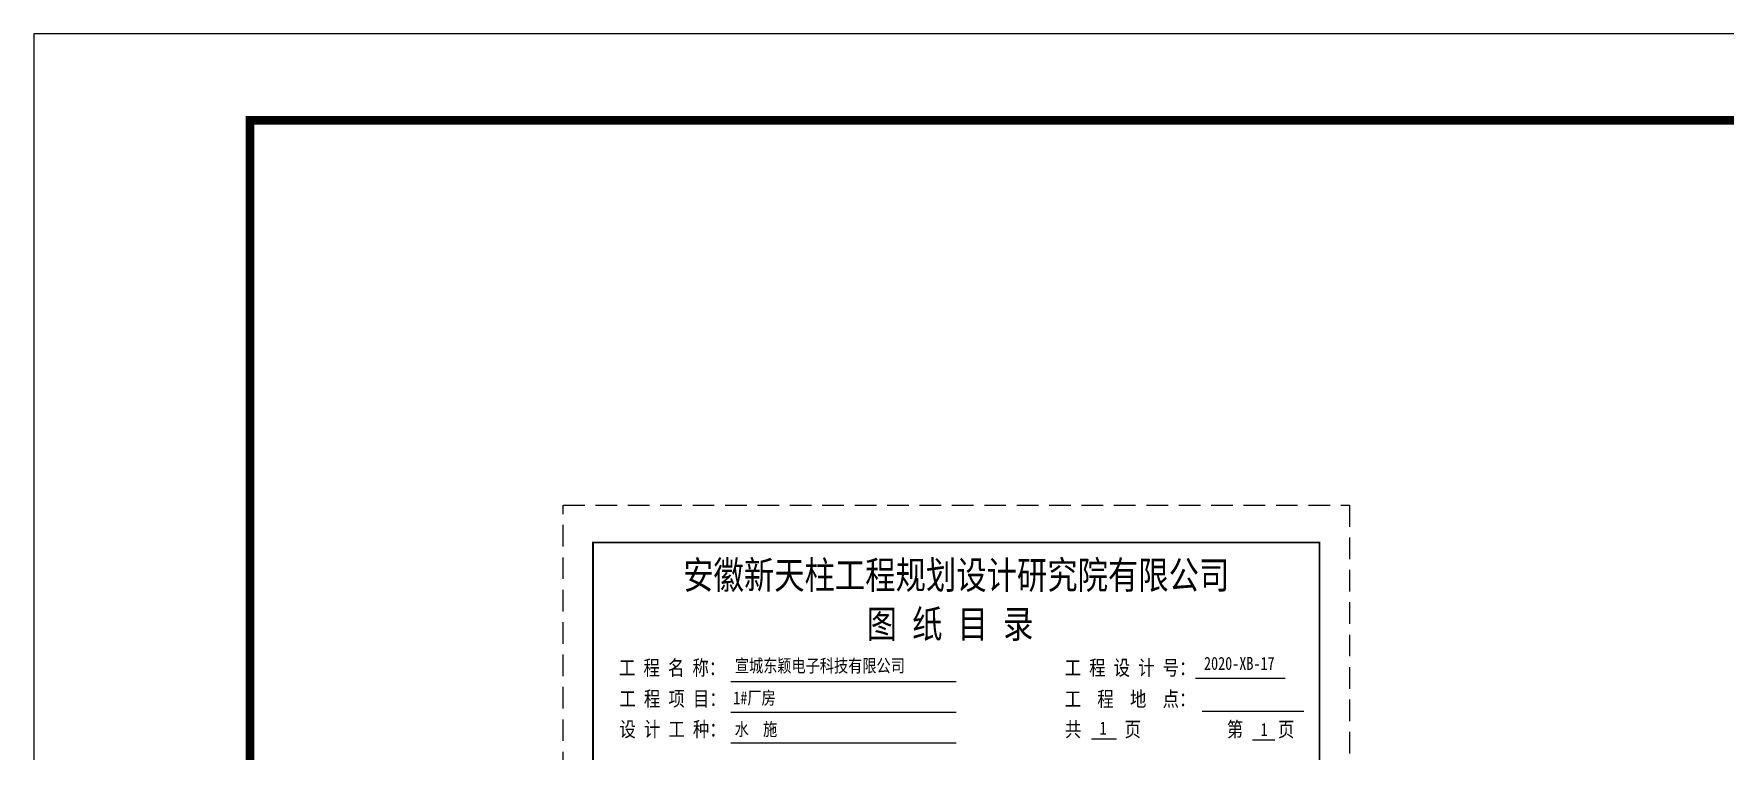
# Model space of a CAD drawing. Extents: x 4995099 to 5303443, y 4627657 to 4889583.
# Drawn here: x 4995099 to 5034241, y 4785598 to 4802205 of the extents above; entities that cross this region are included whole.
import ezdxf
from ezdxf.enums import TextEntityAlignment as Align

# ---------------------------------------------------------------- set-up
doc = ezdxf.new("R2010")
doc.units = 0
doc.header["$LTSCALE"] = 1000
doc.header["$MEASUREMENT"] = 0
doc.linetypes.add('DASHED', pattern=[0.75, 0.5, -0.25])
doc.layers.get('0').update_dxf_attribs({"color": 4, "linetype": 'CONTINUOUS'})
for name, color, linetype in [('GREEN', 3, 'CONTINUOUS'), ('PUB_TITLE', 4, 'CONTINUOUS'), ('ROOF', 4, 'CONTINUOUS'), ('TWT_TITLE', 7, 'CONTINUOUS'), ('WALL', 5, 'CONTINUOUS')]:
    doc.layers.add(name, color=color, linetype=linetype)
doc.styles.add('中文', font='', dxfattribs={"width": 0.8, "height": 1000})
doc.styles.get('中文').set_extended_font_data('SimSun')

msp = doc.modelspace()

# ---------------------------------------------------------------- linework, layer by layer
for p, q in [((5019578, 4785881.8), (5020154.1, 4785881.8)), ((5023305.7, 4785861), (5023819.4, 4785861))]:
    msp.add_line(p, q)
at = {"layer": 'PUB_TITLE', "linetype": 'DASHED'}
msp.add_lwpolyline([(5007347.2, 4766335.1), (5007347.2, 4791294.9), (5025547.2, 4791294.9), (5025547.2, 4766335.1)], close=True, dxfattribs=at)
at = {"layer": 'ROOF'}
for p, q in [((5011228.1, 4787207.5), (5016446.4, 4787207.5)), ((5011228.1, 4786500.6), (5016446.4, 4786500.6)), ((5022136.4, 4786523.4), (5024487, 4786523.4)), ((5011228.1, 4785793.7), (5016446.4, 4785793.7))]:
    msp.add_line(p, q, dxfattribs=at)
at = {"layer": 'TWT_TITLE'}
msp.add_lwpolyline([(4995099.4, 4718205.1), (5173299.4, 4718205.1), (5173299.4, 4802205.1), (4995099.4, 4802205.1)], close=True, dxfattribs=at)
at = {"layer": 'TWT_TITLE', "const_width": 200}
msp.add_lwpolyline([(5000099.4, 4720205.1), (5171299.4, 4720205.1), (5171299.4, 4800205.1), (5000099.4, 4800205.1)], close=True, dxfattribs=at)
at = {"layer": 'WALL', "const_width": 43.3, "flags": 128}
msp.add_lwpolyline([(5024853.8, 4768068.4), (5024853.8, 4790428), (5008040.3, 4790428), (5008040.3, 4768068.4)], close=True, dxfattribs=at)

# ---------------------------------------------------------------- texts
at = {"style": '中文', "width": 0.8}
msp.add_text('安徽新天柱工程规划设计研究院有限公司', height=643.5, dxfattribs=at).set_placement((5016447.1, 4789354.2), align=Align.CENTER)
for s, height, p in [('图 纸 目 录', 643.5, (5014373.4, 4788221.9)), (' 工 程 名 称：', 346.67, (5008452.5, 4787355.7)), (' 工 程 设 计 号：%%U           %%U', 346.667, (5018767.5, 4787355.9)), ('工 程 项 目：', 346.67, (5008651.8, 4786640.5)), (' 工  程  地  点：', 346.667, (5018767.5, 4786633.6)), ('设 计 工 种：', 346.67, (5008651.8, 4785933.2)), ('共', 346.7, (5018961.9, 4785930.3)), ('页', 346.7, (5020342.4, 4785930.3)), ('第', 346.7, (5022709, 4785930.3)), ('页', 346.7, (5023892.2, 4785930.3))]:
    msp.add_text(s, height=height, dxfattribs=at).set_placement(p)
at = {"layer": 'GREEN', "style": '中文', "width": 0.8}
for s, p in [('宣城东颖电子科技有限公司', (5011324.4, 4787426)), ('2020-XB-17', (5022179.9, 4787480.5)), ('1#厂房', (5011285.5, 4786681.3)), ('水  施', (5011320.2, 4785956.7)), ('1', (5019762.3, 4785981.2)), ('1', (5023492, 4785949.2))]:
    msp.add_text(s, height=300.3, dxfattribs=at).set_placement(p)

doc.saveas('drawing.dxf')
